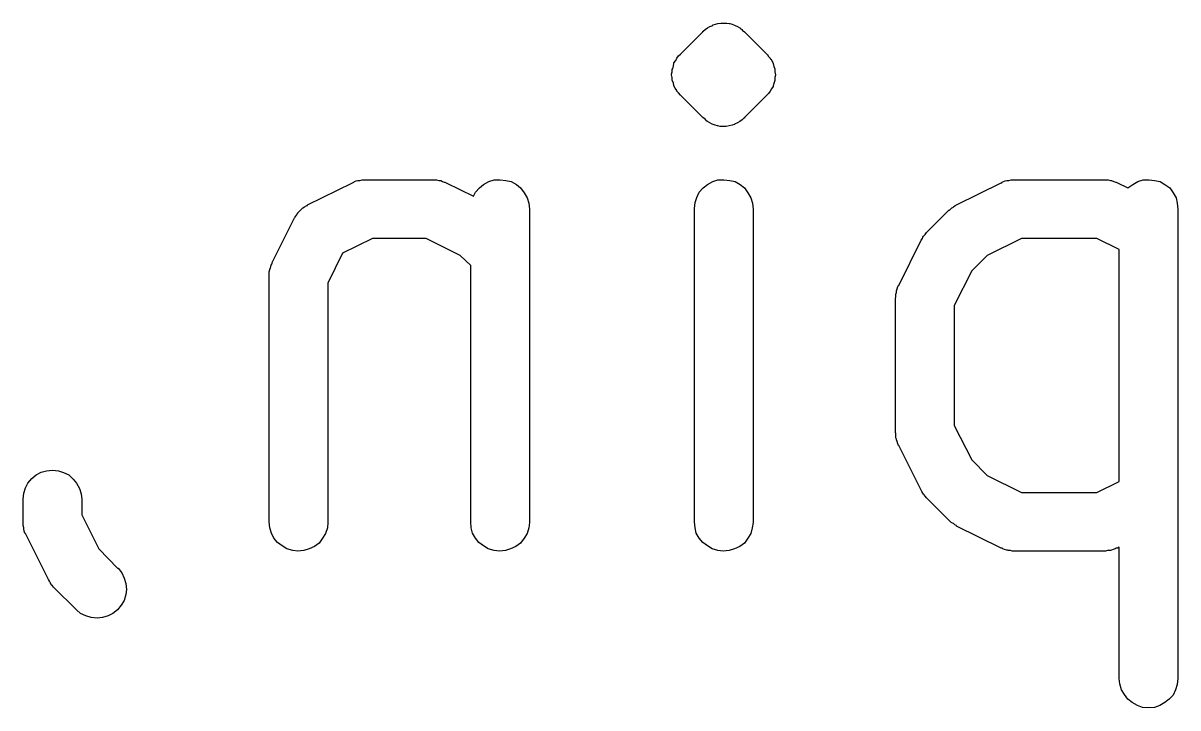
# Model space of a CAD drawing. Extents: x 57 to 139, y -149 to -36.
# Drawn here: x 124.208 to 126.174, y -114.456 to -113.289 of the extents above; entities that cross this region are included whole.
import ezdxf

# ---------------------------------------------------------------- set-up
doc = ezdxf.new("R2010")
doc.units = 0
doc.layers.add('BLACK', color=7, linetype='CONTINUOUS')

msp = doc.modelspace()

# ---------------------------------------------------------------- linework, layer by layer
at = {"layer": 'BLACK', "linetype": 'CONTINUOUS'}
for p, q in [((125.366, -113.303), (125.369, -113.3)), ((125.369, -113.3), (125.373, -113.297)), ((125.373, -113.297), (125.377, -113.295)), ((125.373, -113.297), (125.373, -113.297)), ((125.373, -113.297), (125.373, -113.297)), ((125.373, -113.297), (125.373, -113.297)), ((125.373, -113.297), (125.373, -113.297)), ((125.377, -113.295), (125.382, -113.293)), ((125.382, -113.292), (125.387, -113.291)), ((125.382, -113.293), (125.382, -113.292)), ((125.382, -113.293), (125.382, -113.293)), ((125.382, -113.293), (125.382, -113.293)), ((125.382, -113.293), (125.382, -113.293)), ((125.387, -113.291), (125.391, -113.29)), ((125.391, -113.29), (125.396, -113.289)), ((125.391, -113.29), (125.391, -113.29)), ((125.391, -113.29), (125.391, -113.29)), ((125.391, -113.29), (125.391, -113.29)), ((125.391, -113.29), (125.391, -113.29)), ((125.396, -113.289), (125.401, -113.289)), ((125.401, -113.289), (125.401, -113.289)), ((125.401, -113.289), (125.401, -113.289)), ((125.401, -113.289), (125.401, -113.289)), ((125.401, -113.289), (125.406, -113.289)), ((125.401, -113.289), (125.401, -113.289)), ((125.406, -113.289), (125.41, -113.29)), ((125.41, -113.29), (125.411, -113.29)), ((125.411, -113.29), (125.411, -113.29)), ((125.411, -113.29), (125.411, -113.29)), ((125.411, -113.29), (125.411, -113.29)), ((125.411, -113.29), (125.415, -113.291)), ((125.415, -113.291), (125.415, -113.291)), ((125.415, -113.291), (125.42, -113.293)), ((125.42, -113.293), (125.42, -113.293)), ((125.42, -113.293), (125.42, -113.293)), ((125.42, -113.293), (125.42, -113.293)), ((125.42, -113.293), (125.42, -113.293)), ((125.42, -113.293), (125.424, -113.295)), ((125.424, -113.295), (125.424, -113.295)), ((125.424, -113.295), (125.428, -113.297)), ((125.428, -113.297), (125.428, -113.297)), ((125.428, -113.297), (125.429, -113.297)), ((125.429, -113.297), (125.429, -113.298)), ((125.429, -113.298), (125.429, -113.298)), ((125.429, -113.298), (125.432, -113.3)), ((125.432, -113.3), (125.432, -113.301)), ((125.327, -113.342), (125.365, -113.304)), ((125.365, -113.304), (125.365, -113.303)), ((125.365, -113.303), (125.365, -113.303)), ((125.365, -113.303), (125.365, -113.303)), ((125.365, -113.303), (125.366, -113.303)), ((125.366, -113.303), (125.366, -113.303)), ((125.366, -113.303), (125.366, -113.303)), ((125.366, -113.303), (125.366, -113.303)), ((125.432, -113.301), (125.436, -113.304)), ((125.436, -113.304), (125.474, -113.342)), ((125.315, -113.362), (125.316, -113.358)), ((125.316, -113.357), (125.319, -113.353)), ((125.316, -113.358), (125.316, -113.357)), ((125.316, -113.358), (125.316, -113.358)), ((125.319, -113.353), (125.321, -113.349)), ((125.321, -113.349), (125.324, -113.345)), ((125.321, -113.349), (125.321, -113.349)), ((125.321, -113.349), (125.321, -113.349)), ((125.324, -113.345), (125.327, -113.342)), ((125.474, -113.342), (125.474, -113.342)), ((125.474, -113.342), (125.474, -113.342)), ((125.474, -113.342), (125.474, -113.342)), ((125.474, -113.342), (125.475, -113.342)), ((125.475, -113.342), (125.477, -113.346)), ((125.477, -113.346), (125.48, -113.349)), ((125.48, -113.349), (125.48, -113.35)), ((125.48, -113.35), (125.481, -113.35)), ((125.481, -113.35), (125.483, -113.354)), ((125.483, -113.354), (125.485, -113.358)), ((125.485, -113.358), (125.485, -113.358)), ((125.485, -113.358), (125.485, -113.358)), ((125.485, -113.358), (125.486, -113.363)), ((125.312, -113.376), (125.313, -113.372)), ((125.312, -113.377), (125.312, -113.376)), ((125.313, -113.382), (125.312, -113.377)), ((125.312, -113.377), (125.312, -113.377)), ((125.313, -113.372), (125.313, -113.367)), ((125.313, -113.367), (125.314, -113.367)), ((125.314, -113.367), (125.315, -113.362)), ((125.314, -113.367), (125.314, -113.367)), ((125.486, -113.363), (125.488, -113.367)), ((125.488, -113.367), (125.488, -113.368)), ((125.488, -113.368), (125.488, -113.368)), ((125.488, -113.368), (125.488, -113.372)), ((125.488, -113.372), (125.489, -113.377)), ((125.489, -113.378), (125.488, -113.382)), ((125.489, -113.377), (125.489, -113.377)), ((125.489, -113.377), (125.489, -113.378)), ((125.313, -113.386), (125.313, -113.382)), ((125.313, -113.387), (125.313, -113.386)), ((125.313, -113.386), (125.313, -113.386)), ((125.315, -113.391), (125.313, -113.387)), ((125.316, -113.396), (125.315, -113.391)), ((125.318, -113.4), (125.316, -113.396)), ((125.316, -113.396), (125.316, -113.396)), ((125.316, -113.396), (125.316, -113.396)), ((125.485, -113.397), (125.482, -113.401)), ((125.486, -113.392), (125.485, -113.396)), ((125.485, -113.396), (125.485, -113.396)), ((125.485, -113.396), (125.485, -113.397)), ((125.488, -113.387), (125.486, -113.392)), ((125.488, -113.382), (125.488, -113.387)), ((125.488, -113.387), (125.488, -113.387)), ((125.488, -113.387), (125.488, -113.387)), ((125.321, -113.404), (125.318, -113.4)), ((125.321, -113.405), (125.321, -113.404)), ((125.321, -113.404), (125.321, -113.404)), ((125.324, -113.408), (125.321, -113.405)), ((125.327, -113.412), (125.324, -113.408)), ((125.365, -113.45), (125.327, -113.412)), ((125.327, -113.412), (125.327, -113.412)), ((125.327, -113.412), (125.327, -113.412)), ((125.327, -113.412), (125.327, -113.412)), ((125.327, -113.412), (125.327, -113.412)), ((125.474, -113.412), (125.436, -113.45)), ((125.477, -113.409), (125.474, -113.412)), ((125.48, -113.405), (125.477, -113.409)), ((125.482, -113.401), (125.48, -113.405)), ((125.48, -113.405), (125.48, -113.405)), ((125.48, -113.405), (125.48, -113.405)), ((125.369, -113.453), (125.365, -113.45)), ((125.372, -113.456), (125.369, -113.453)), ((125.369, -113.453), (125.369, -113.453)), ((125.373, -113.456), (125.372, -113.456)), ((125.373, -113.457), (125.373, -113.456)), ((125.377, -113.459), (125.373, -113.457)), ((125.373, -113.457), (125.373, -113.457)), ((125.373, -113.457), (125.373, -113.457)), ((125.428, -113.457), (125.424, -113.459)), ((125.432, -113.454), (125.428, -113.457)), ((125.428, -113.457), (125.428, -113.457)), ((125.428, -113.457), (125.428, -113.457)), ((125.428, -113.457), (125.428, -113.457)), ((125.428, -113.457), (125.428, -113.457)), ((125.435, -113.451), (125.432, -113.454)), ((125.436, -113.451), (125.435, -113.451)), ((125.436, -113.45), (125.436, -113.451)), ((125.436, -113.451), (125.436, -113.451)), ((125.436, -113.451), (125.436, -113.451)), ((125.436, -113.451), (125.436, -113.451)), ((125.436, -113.451), (125.436, -113.451)), ((125.436, -113.451), (125.436, -113.451)), ((125.381, -113.461), (125.377, -113.459)), ((125.386, -113.463), (125.381, -113.461)), ((125.381, -113.461), (125.381, -113.461)), ((125.381, -113.461), (125.381, -113.461)), ((125.381, -113.461), (125.381, -113.461)), ((125.381, -113.461), (125.381, -113.461)), ((125.39, -113.464), (125.386, -113.463)), ((125.386, -113.463), (125.386, -113.463)), ((125.391, -113.464), (125.39, -113.464)), ((125.39, -113.464), (125.39, -113.464)), ((125.395, -113.465), (125.391, -113.464)), ((125.391, -113.464), (125.391, -113.464)), ((125.391, -113.464), (125.391, -113.464)), ((125.4, -113.465), (125.395, -113.465)), ((125.395, -113.465), (125.395, -113.465)), ((125.405, -113.465), (125.4, -113.465)), ((125.4, -113.465), (125.4, -113.465)), ((125.4, -113.465), (125.4, -113.465)), ((125.4, -113.465), (125.4, -113.465)), ((125.4, -113.465), (125.4, -113.465)), ((125.41, -113.464), (125.405, -113.465)), ((125.415, -113.463), (125.41, -113.464)), ((125.41, -113.464), (125.41, -113.464)), ((125.41, -113.464), (125.41, -113.464)), ((125.41, -113.464), (125.41, -113.464)), ((125.41, -113.464), (125.41, -113.464)), ((125.419, -113.462), (125.415, -113.463)), ((125.424, -113.459), (125.419, -113.461)), ((125.419, -113.461), (125.419, -113.461)), ((125.419, -113.461), (125.419, -113.461)), ((125.419, -113.461), (125.419, -113.461)), ((125.419, -113.461), (125.419, -113.462)), ((124.781, -113.557), (124.785, -113.556)), ((124.785, -113.556), (124.788, -113.556)), ((124.788, -113.556), (124.79, -113.556)), ((124.79, -113.556), (124.791, -113.556)), ((124.791, -113.556), (124.905, -113.556)), ((124.905, -113.556), (124.906, -113.556)), ((124.906, -113.556), (124.907, -113.556)), ((124.907, -113.556), (124.909, -113.556)), ((124.909, -113.556), (124.912, -113.556)), ((124.912, -113.556), (124.916, -113.557)), ((125.001, -113.559), (125.01, -113.556)), ((125.01, -113.556), (125.02, -113.556)), ((125.02, -113.556), (125.03, -113.557)), ((125.382, -113.559), (125.391, -113.556)), ((125.391, -113.556), (125.401, -113.556)), ((125.401, -113.556), (125.411, -113.557)), ((125.886, -113.557), (125.89, -113.556)), ((125.89, -113.556), (125.893, -113.556)), ((125.893, -113.556), (125.894, -113.556)), ((125.894, -113.556), (125.896, -113.556)), ((125.896, -113.556), (126.048, -113.556)), ((126.048, -113.556), (126.049, -113.556)), ((126.049, -113.556), (126.05, -113.556)), ((126.05, -113.556), (126.052, -113.556)), ((126.052, -113.556), (126.055, -113.556)), ((126.055, -113.556), (126.059, -113.557)), ((126.106, -113.559), (126.115, -113.556)), ((126.115, -113.556), (126.125, -113.556)), ((126.125, -113.556), (126.134, -113.557)), ((124.692, -113.599), (124.769, -113.561)), ((124.769, -113.561), (124.771, -113.56)), ((124.769, -113.561), (124.769, -113.561)), ((124.771, -113.56), (124.772, -113.559)), ((124.772, -113.559), (124.775, -113.558)), ((124.775, -113.558), (124.778, -113.557)), ((124.778, -113.557), (124.78, -113.557)), ((124.78, -113.557), (124.781, -113.557)), ((124.916, -113.557), (124.917, -113.557)), ((124.917, -113.557), (124.919, -113.557)), ((124.919, -113.557), (124.922, -113.559)), ((124.922, -113.559), (124.925, -113.56)), ((124.925, -113.56), (124.926, -113.56)), ((124.926, -113.56), (124.928, -113.561)), ((124.928, -113.561), (124.975, -113.584)), ((124.978, -113.577), (124.985, -113.57)), ((124.985, -113.57), (124.992, -113.564)), ((124.992, -113.564), (125.001, -113.559)), ((125.03, -113.557), (125.039, -113.559)), ((125.039, -113.559), (125.048, -113.564)), ((125.048, -113.564), (125.055, -113.57)), ((125.055, -113.57), (125.061, -113.578)), ((125.359, -113.577), (125.366, -113.57)), ((125.366, -113.57), (125.373, -113.564)), ((125.373, -113.564), (125.382, -113.559)), ((125.411, -113.557), (125.42, -113.559)), ((125.42, -113.559), (125.429, -113.564)), ((125.429, -113.564), (125.436, -113.57)), ((125.436, -113.57), (125.442, -113.578)), ((125.797, -113.599), (125.873, -113.561)), ((125.873, -113.561), (125.874, -113.561)), ((125.874, -113.561), (125.875, -113.56)), ((125.875, -113.56), (125.877, -113.559)), ((125.877, -113.559), (125.88, -113.558)), ((125.88, -113.558), (125.883, -113.557)), ((125.883, -113.557), (125.885, -113.557)), ((125.885, -113.557), (125.886, -113.557)), ((126.059, -113.557), (126.06, -113.557)), ((126.06, -113.557), (126.061, -113.557)), ((126.061, -113.557), (126.065, -113.559)), ((126.065, -113.559), (126.068, -113.56)), ((126.068, -113.56), (126.069, -113.56)), ((126.069, -113.56), (126.071, -113.561)), ((126.071, -113.561), (126.089, -113.57)), ((126.089, -113.57), (126.097, -113.564)), ((126.089, -113.57), (126.089, -113.57)), ((126.097, -113.564), (126.106, -113.559)), ((126.134, -113.557), (126.144, -113.559)), ((126.144, -113.559), (126.152, -113.564)), ((126.152, -113.564), (126.16, -113.57)), ((126.16, -113.57), (126.166, -113.578)), ((124.975, -113.584), (124.978, -113.577)), ((125.061, -113.578), (125.066, -113.587)), ((125.066, -113.587), (125.069, -113.596)), ((125.351, -113.605), (125.352, -113.595)), ((125.352, -113.595), (125.355, -113.586)), ((125.355, -113.586), (125.359, -113.577)), ((125.442, -113.578), (125.447, -113.587)), ((125.447, -113.587), (125.45, -113.596)), ((126.166, -113.578), (126.171, -113.587)), ((126.171, -113.587), (126.173, -113.596)), ((124.674, -113.616), (124.676, -113.612)), ((124.676, -113.612), (124.677, -113.612)), ((124.677, -113.611), (124.68, -113.608)), ((124.677, -113.612), (124.677, -113.611)), ((124.68, -113.608), (124.683, -113.605)), ((124.683, -113.605), (124.684, -113.604)), ((124.683, -113.605), (124.683, -113.605)), ((124.684, -113.604), (124.687, -113.602)), ((124.687, -113.602), (124.691, -113.6)), ((124.691, -113.6), (124.692, -113.6)), ((124.692, -113.6), (124.692, -113.599)), ((125.069, -113.596), (125.07, -113.606)), ((125.07, -113.606), (125.07, -114.139)), ((125.351, -113.606), (125.351, -113.605)), ((125.351, -114.139), (125.351, -113.606)), ((125.45, -113.596), (125.451, -113.606)), ((125.451, -113.606), (125.451, -114.139)), ((125.746, -113.646), (125.784, -113.608)), ((125.784, -113.608), (125.785, -113.608)), ((125.785, -113.608), (125.787, -113.606)), ((125.787, -113.606), (125.789, -113.604)), ((125.789, -113.604), (125.791, -113.603)), ((125.791, -113.603), (125.792, -113.602)), ((125.792, -113.602), (125.795, -113.6)), ((125.795, -113.6), (125.797, -113.599)), ((126.173, -113.596), (126.174, -113.606)), ((126.174, -113.606), (126.174, -114.406)), ((124.632, -113.697), (124.67, -113.621)), ((124.67, -113.621), (124.671, -113.62)), ((124.67, -113.621), (124.67, -113.621)), ((124.671, -113.619), (124.674, -113.616)), ((124.671, -113.62), (124.671, -113.619)), ((125.739, -113.656), (125.74, -113.654)), ((125.74, -113.654), (125.741, -113.652)), ((125.741, -113.652), (125.742, -113.651)), ((125.742, -113.651), (125.744, -113.649)), ((125.744, -113.649), (125.746, -113.646)), ((124.803, -113.656), (124.752, -113.681)), ((124.894, -113.656), (124.803, -113.656)), ((124.952, -113.685), (124.894, -113.656)), ((125.699, -113.736), (125.737, -113.659)), ((125.737, -113.659), (125.739, -113.656)), ((125.737, -113.659), (125.737, -113.659)), ((125.908, -113.656), (125.849, -113.685)), ((126.036, -113.656), (125.908, -113.656)), ((126.074, -113.675), (126.036, -113.656)), ((124.752, -113.681), (124.727, -113.732)), ((124.97, -113.702), (124.952, -113.685)), ((125.849, -113.685), (125.823, -113.711)), ((126.074, -114.07), (126.074, -113.675)), ((124.627, -113.713), (124.628, -113.709)), ((124.627, -113.716), (124.627, -113.713)), ((124.628, -113.708), (124.629, -113.707)), ((124.628, -113.709), (124.628, -113.708)), ((124.629, -113.707), (124.63, -113.703)), ((124.63, -113.703), (124.631, -113.7)), ((124.631, -113.7), (124.632, -113.699)), ((124.632, -113.699), (124.632, -113.697)), ((124.97, -114.139), (124.97, -113.702)), ((125.823, -113.711), (125.793, -113.77)), ((124.627, -113.718), (124.627, -113.716)), ((124.627, -113.719), (124.627, -113.718)), ((124.627, -113.72), (124.627, -113.719)), ((124.627, -114.139), (124.627, -113.72)), ((124.727, -113.732), (124.727, -114.139)), ((125.694, -113.751), (125.695, -113.748)), ((125.694, -113.754), (125.694, -113.751)), ((125.695, -113.745), (125.696, -113.742)), ((125.695, -113.746), (125.695, -113.745)), ((125.695, -113.748), (125.695, -113.746)), ((125.696, -113.742), (125.697, -113.738)), ((125.697, -113.738), (125.698, -113.737)), ((125.698, -113.737), (125.699, -113.736)), ((125.693, -113.757), (125.694, -113.756)), ((125.693, -113.758), (125.693, -113.757)), ((125.693, -113.987), (125.693, -113.758)), ((125.694, -113.756), (125.694, -113.754)), ((125.793, -113.77), (125.793, -113.975)), ((125.694, -113.988), (125.693, -113.987)), ((125.694, -113.989), (125.694, -113.988)), ((125.793, -113.975), (125.823, -114.033)), ((125.694, -113.993), (125.694, -113.989)), ((125.694, -113.996), (125.694, -113.993)), ((125.695, -113.998), (125.694, -113.996)), ((125.695, -113.999), (125.695, -113.998)), ((125.696, -114.002), (125.695, -113.999)), ((125.697, -114.006), (125.696, -114.002)), ((125.698, -114.007), (125.697, -114.006)), ((125.698, -114.008), (125.698, -114.007)), ((125.699, -114.009), (125.698, -114.008)), ((125.737, -114.085), (125.699, -114.009)), ((125.823, -114.033), (125.849, -114.06)), ((124.216, -114.073), (124.223, -114.065)), ((124.223, -114.065), (124.23, -114.059)), ((124.23, -114.059), (124.239, -114.054)), ((124.239, -114.054), (124.248, -114.052)), ((124.248, -114.052), (124.258, -114.051)), ((124.258, -114.051), (124.268, -114.052)), ((124.268, -114.052), (124.277, -114.055)), ((124.277, -114.055), (124.286, -114.059)), ((124.286, -114.059), (124.293, -114.066)), ((124.293, -114.066), (124.299, -114.073)), ((125.849, -114.06), (125.908, -114.089)), ((124.209, -114.09), (124.212, -114.081)), ((124.212, -114.081), (124.216, -114.073)), ((124.299, -114.073), (124.304, -114.082)), ((124.304, -114.082), (124.307, -114.091)), ((125.738, -114.087), (125.737, -114.085)), ((126.036, -114.089), (126.074, -114.07)), ((124.208, -114.1), (124.209, -114.09)), ((124.208, -114.101), (124.208, -114.1)), ((124.208, -114.139), (124.208, -114.101)), ((124.307, -114.091), (124.308, -114.101)), ((124.308, -114.101), (124.308, -114.127)), ((125.74, -114.09), (125.738, -114.087)), ((125.741, -114.092), (125.74, -114.09)), ((125.742, -114.093), (125.741, -114.092)), ((125.744, -114.095), (125.742, -114.093)), ((125.746, -114.098), (125.744, -114.095)), ((125.784, -114.136), (125.746, -114.098)), ((125.746, -114.098), (125.746, -114.098)), ((125.908, -114.089), (126.036, -114.089)), ((124.208, -114.14), (124.208, -114.139)), ((124.208, -114.142), (124.208, -114.14)), ((124.208, -114.145), (124.208, -114.142)), ((124.209, -114.149), (124.208, -114.145)), ((124.308, -114.127), (124.337, -114.185)), ((124.628, -114.149), (124.627, -114.139)), ((124.727, -114.14), (124.726, -114.149)), ((124.727, -114.139), (124.727, -114.14)), ((124.971, -114.149), (124.97, -114.139)), ((125.07, -114.14), (125.069, -114.149)), ((125.07, -114.139), (125.07, -114.14)), ((125.352, -114.149), (125.351, -114.139)), ((125.451, -114.14), (125.449, -114.149)), ((125.451, -114.139), (125.451, -114.14)), ((125.786, -114.138), (125.784, -114.136)), ((125.788, -114.14), (125.786, -114.138)), ((125.79, -114.141), (125.788, -114.14)), ((125.792, -114.142), (125.79, -114.141)), ((125.794, -114.144), (125.792, -114.142)), ((125.797, -114.145), (125.794, -114.144)), ((125.797, -114.146), (125.797, -114.145)), ((124.209, -114.15), (124.209, -114.149)), ((124.209, -114.151), (124.209, -114.15)), ((124.21, -114.155), (124.209, -114.151)), ((124.211, -114.158), (124.21, -114.155)), ((124.212, -114.159), (124.211, -114.158)), ((124.213, -114.161), (124.212, -114.159)), ((124.251, -114.237), (124.213, -114.161)), ((124.213, -114.161), (124.213, -114.161)), ((124.631, -114.158), (124.628, -114.149)), ((124.635, -114.167), (124.631, -114.158)), ((124.723, -114.159), (124.718, -114.167)), ((124.726, -114.149), (124.723, -114.159)), ((124.973, -114.158), (124.971, -114.149)), ((124.978, -114.167), (124.973, -114.158)), ((125.066, -114.159), (125.061, -114.167)), ((125.069, -114.149), (125.066, -114.159)), ((125.354, -114.158), (125.352, -114.149)), ((125.359, -114.167), (125.354, -114.158)), ((125.447, -114.159), (125.442, -114.167)), ((125.449, -114.149), (125.447, -114.159)), ((125.873, -114.184), (125.797, -114.146)), ((124.337, -114.185), (124.369, -114.218)), ((124.641, -114.174), (124.635, -114.167)), ((124.649, -114.18), (124.641, -114.174)), ((124.657, -114.185), (124.649, -114.18)), ((124.667, -114.188), (124.657, -114.185)), ((124.695, -114.185), (124.686, -114.188)), ((124.704, -114.181), (124.695, -114.185)), ((124.712, -114.175), (124.704, -114.181)), ((124.718, -114.167), (124.712, -114.175)), ((124.984, -114.174), (124.978, -114.167)), ((124.992, -114.18), (124.984, -114.174)), ((125, -114.185), (124.992, -114.18)), ((125.01, -114.188), (125, -114.185)), ((125.038, -114.185), (125.029, -114.188)), ((125.047, -114.181), (125.038, -114.185)), ((125.055, -114.175), (125.047, -114.181)), ((125.061, -114.167), (125.055, -114.175)), ((125.365, -114.174), (125.359, -114.167)), ((125.373, -114.18), (125.365, -114.174)), ((125.381, -114.185), (125.373, -114.18)), ((125.391, -114.188), (125.381, -114.185)), ((125.419, -114.185), (125.41, -114.188)), ((125.428, -114.181), (125.419, -114.185)), ((125.436, -114.175), (125.428, -114.181)), ((125.442, -114.167), (125.436, -114.175)), ((125.875, -114.184), (125.873, -114.184)), ((125.876, -114.185), (125.875, -114.184)), ((125.879, -114.186), (125.876, -114.185)), ((126.067, -114.185), (126.064, -114.186)), ((126.069, -114.184), (126.067, -114.185)), ((126.07, -114.184), (126.069, -114.184)), ((126.071, -114.184), (126.07, -114.184)), ((126.074, -114.182), (126.071, -114.184)), ((126.074, -114.406), (126.074, -114.182)), ((124.676, -114.189), (124.667, -114.188)), ((124.686, -114.188), (124.676, -114.189)), ((125.019, -114.189), (125.01, -114.188)), ((125.029, -114.188), (125.019, -114.189)), ((125.4, -114.189), (125.391, -114.188)), ((125.41, -114.188), (125.4, -114.189)), ((125.883, -114.187), (125.879, -114.186)), ((125.884, -114.187), (125.883, -114.187)), ((125.885, -114.188), (125.884, -114.187)), ((125.889, -114.188), (125.885, -114.188)), ((125.892, -114.189), (125.889, -114.188)), ((125.894, -114.189), (125.892, -114.189)), ((125.895, -114.189), (125.894, -114.189)), ((125.896, -114.189), (125.895, -114.189)), ((126.048, -114.189), (125.896, -114.189)), ((126.05, -114.189), (126.048, -114.189)), ((126.051, -114.189), (126.05, -114.189)), ((126.054, -114.188), (126.051, -114.189)), ((126.058, -114.188), (126.054, -114.188)), ((126.059, -114.188), (126.058, -114.188)), ((126.061, -114.187), (126.059, -114.188)), ((126.064, -114.186), (126.061, -114.187)), ((124.369, -114.218), (124.37, -114.218)), ((124.37, -114.218), (124.376, -114.226)), ((124.253, -114.24), (124.251, -114.237)), ((124.254, -114.242), (124.253, -114.24)), ((124.255, -114.244), (124.254, -114.242)), ((124.256, -114.246), (124.255, -114.244)), ((124.376, -114.226), (124.38, -114.235)), ((124.38, -114.235), (124.383, -114.244)), ((124.383, -114.244), (124.384, -114.254)), ((124.258, -114.248), (124.256, -114.246)), ((124.26, -114.25), (124.258, -114.248)), ((124.299, -114.289), (124.26, -114.25)), ((124.26, -114.25), (124.26, -114.25)), ((124.383, -114.263), (124.38, -114.273)), ((124.384, -114.254), (124.383, -114.263)), ((124.375, -114.281), (124.369, -114.289)), ((124.38, -114.273), (124.375, -114.281)), ((124.306, -114.295), (124.299, -114.289)), ((124.315, -114.299), (124.306, -114.295)), ((124.324, -114.302), (124.315, -114.299)), ((124.334, -114.303), (124.324, -114.302)), ((124.343, -114.302), (124.334, -114.303)), ((124.353, -114.299), (124.343, -114.302)), ((124.361, -114.295), (124.353, -114.299)), ((124.369, -114.289), (124.361, -114.295)), ((126.075, -114.415), (126.074, -114.406)), ((126.078, -114.425), (126.075, -114.415)), ((126.173, -114.416), (126.17, -114.425)), ((126.174, -114.406), (126.173, -114.416)), ((126.174, -114.406), (126.174, -114.406)), ((126.083, -114.433), (126.078, -114.425)), ((126.089, -114.441), (126.083, -114.433)), ((126.166, -114.434), (126.159, -114.441)), ((126.17, -114.425), (126.166, -114.434)), ((126.096, -114.447), (126.089, -114.441)), ((126.105, -114.452), (126.096, -114.447)), ((126.114, -114.455), (126.105, -114.452)), ((126.124, -114.456), (126.114, -114.455)), ((126.134, -114.455), (126.124, -114.456)), ((126.143, -114.452), (126.134, -114.455)), ((126.152, -114.447), (126.143, -114.452)), ((126.159, -114.441), (126.152, -114.447))]:
    msp.add_line(p, q, dxfattribs=at)

doc.saveas('drawing.dxf')
